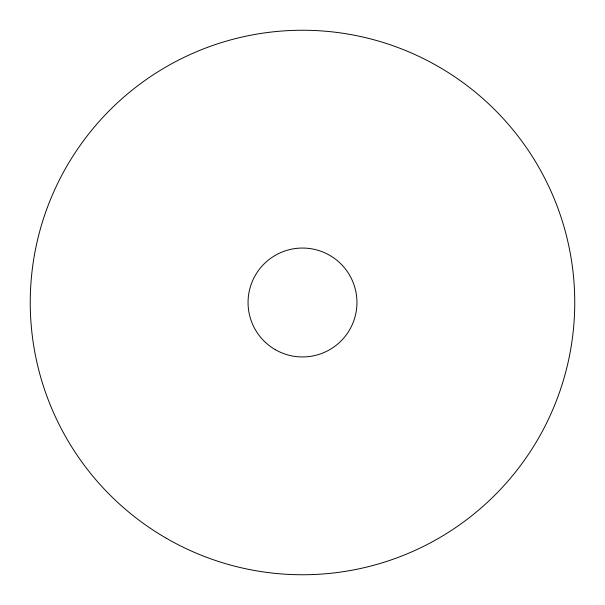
<?xml version="1.0" encoding="UTF-8"?>
<svg xmlns="http://www.w3.org/2000/svg" width="605" height="605" viewBox="0 0 605 605"><rect width="100%" height="100%" fill="white"/><g stroke="black" fill="none" stroke-linecap="round" stroke-linejoin="round"><path stroke-width="0.91" d="M275.275 349.652A54.45 54.45 0 0 0 356.95 302.5A54.45 54.45 0 0 0 275.275 255.348A54.45 54.45 0 0 0 275.275 349.652M166.375 538.276A272.25 272.25 0 0 0 574.75 302.5A272.25 272.25 0 0 0 166.375 66.724A272.25 272.25 0 0 0 166.375 538.276"/></g></svg>
